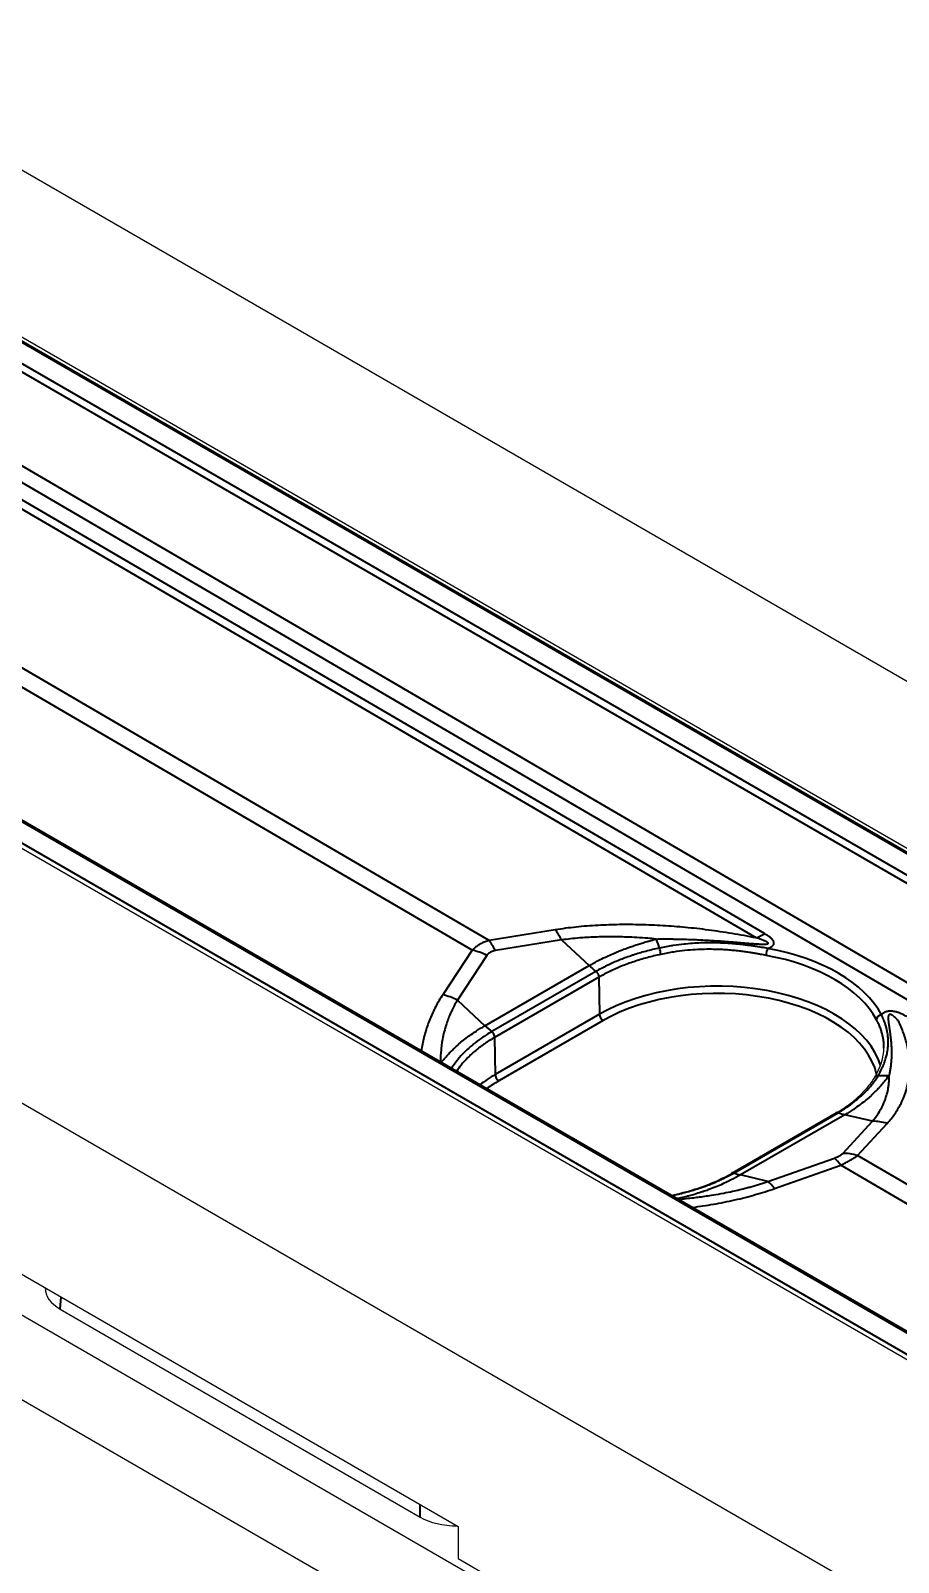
# Model space of a CAD drawing. Header units: millimetres. Extents: x 68 to 2000, y 100 to 2870.
# Drawn here: x 1239 to 1280.8, y 897.5 to 971.2 of the extents above; entities that cross this region are included whole.
import ezdxf

# ---------------------------------------------------------------- set-up
doc = ezdxf.new("R2010")
doc.units = ezdxf.units.MM
doc.header["$LTSCALE"] = 10
doc.layers.add('_Sichtbarkanten', color=7, linetype='Continuous', lineweight=25)
doc.layers.add('Sichtbar schmal (ISO)', color=7, linetype='Continuous', lineweight=35)

msp = doc.modelspace()

# ---------------------------------------------------------------- linework, layer by layer
at = {"layer": '_Sichtbarkanten'}
for p, q in [((1204.086, 984.388), (1557.64, 780.264)), ((1215.401, 969.636), (1532.191, 786.737)), ((1215.93, 969.507), (1531.866, 787.102)), ((1165.195, 961.934), (1518.749, 757.81)), ((1512.209, 775.207), (1195.431, 958.099)), ((1510.546, 774.793), (1194.611, 957.199)), ((1172.443, 947.544), (1322.71, 860.787)), ((1322.71, 856.705), (1172.443, 943.461)), ((1277.796, 919.093), (1272.772, 916.193)), ((1236.967, 912.251), (1259.594, 899.187)), ((1240.434, 909.64), (1257.76, 899.637)), ((1259.594, 899.187), (1259.594, 897.635)), ((1259.594, 897.635), (1288.232, 881.101))]:
    msp.add_line(p, q, dxfattribs=at)
for centre, major_axis, ratio, start_param, end_param in [((1242.205, 910.66), (-2.503, 0), 0.576647, 6.275518, 7.067974), ((1259.527, 900.659), (2.5, 0), 0.578054, 3.9276, 4.720056)]:
    msp.add_ellipse(centre, major_axis=major_axis, ratio=ratio, start_param=start_param, end_param=end_param, dxfattribs=at)
msp.add_open_spline([(1279.652, 920.799), (1279.938, 921.271), (1280.087, 921.753), (1280.097, 922.208)], degree=3, dxfattribs=at)
for points, knots in [([(1277.796, 919.093), (1278.399, 919.442), (1278.907, 919.852), (1279.423, 920.455), (1279.547, 920.626), (1279.652, 920.799)], [0, 0, 0, 0, 0.517724, 0.517724, 0.7134593, 0.7134593, 0.7134593, 0.7134593]), ([(1269.853, 915.132), (1270.64, 915.291), (1271.389, 915.527), (1272.3, 915.937), (1272.543, 916.061), (1272.772, 916.193)], [0.0169494, 0.0169494, 0.0169494, 0.0169494, 0.5206051, 0.5206051, 0.7166066, 0.7166066, 0.7166066, 0.7166066])]:
    msp.add_open_spline(points, degree=3, knots=knots, dxfattribs=at)
at = {"layer": 'Sichtbar schmal (ISO)'}
for p, q in [((1532.066, 786.724), (1215.276, 969.623)), ((1530.993, 785.911), (1214.216, 968.803)), ((1214.392, 969.106), (1531.17, 786.214)), ((1338.016, 892.207), (1214.216, 964.445)), ((1337.66, 891.603), (1213.86, 963.841)), ((1512.084, 775.195), (1195.306, 958.087)), ((1194.41, 957.576), (1511.201, 774.677)), ((1274.353, 927.714), (1231.698, 952.599)), ((1273.95, 927.508), (1231.295, 952.393)), ((1261.078, 927.387), (1229.327, 945.911)), ((1260.271, 926.921), (1228.52, 945.445)), ((1264.264, 927.898), (1261.078, 927.387)), ((1264.57, 927.413), (1261.384, 926.902)), ((1264.57, 927.413), (1265.897, 926.179)), ((1270.118, 928.05), (1270.118, 928.05)), ((1260.271, 926.921), (1258.847, 924.771)), ((1260.981, 926.669), (1259.557, 924.518)), ((1260.883, 923.284), (1265.897, 926.179)), ((1266.225, 925.893), (1261.212, 922.998)), ((1266.37, 925.617), (1261.35, 922.718)), ((1266.37, 925.617), (1266.397, 923.833)), ((1259.557, 924.518), (1260.883, 923.284)), ((1266.397, 923.833), (1261.377, 920.934)), ((1266.574, 923.53), (1261.553, 920.632)), ((1261.35, 922.718), (1261.377, 920.934)), ((1272.862, 916.195), (1277.889, 919.098)), ((1278.212, 919.002), (1273.184, 916.1)), ((1278.115, 917.141), (1279.54, 918.687)), ((1279.54, 918.687), (1278.212, 919.002)), ((1278.825, 917.034), (1280.25, 918.579)), ((1274.513, 915.784), (1277.711, 916.908)), ((1274.819, 915.444), (1278.018, 916.568)), ((1311.536, 897.014), (1278.018, 916.568)), ((1312.343, 897.479), (1278.825, 917.034)), ((1274.513, 915.784), (1273.184, 916.1)), ((1240.434, 909.64), (1240.469, 910.228)), ((1257.76, 899.637), (1257.76, 900.245))]:
    msp.add_line(p, q, dxfattribs=at)
for centre, major_axis, ratio, start_param, end_param in [((1264.054, 925.759), (0.396, -2.468), 0.393811, 2.240031, 2.552528), ((1269.603, 930.412), (0.844, -4.928), 0.236308, 5.314742, 5.430652), ((1274.371, 931.786), (2.52, 4.319), 0.574319, 3.815233, 3.929599), ((1260.464, 925.015), (2.085, -1.38), 0.678392, 1.764791, 2.077288), ((1260.867, 925.248), (0.396, -2.468), 0.393812, 2.240031, 2.552527), ((1269.266, 926.849), (0.052, -0.244), 0.2698, 0.942114, 2.278587), ((1274.5, 926.803), (-0.045, -0.246), 0.237994, 3.782017, 5.33291), ((1272.056, 922.216), (8.04, -0.038), 0.580459, 0.302323, 1.274302), ((1272.057, 922.416), (8.29, -0.038), 0.580365, 0.302243, 1.274223), ((1266.931, 929.486), (2.5, -4.33), 0.57735, 5.201094, 5.29694), ((1272.057, 920.565), (8.004, 0), 0.57735, 0.177837, 2.356194), ((1259.04, 922.865), (2.085, -1.38), 0.678392, 1.764791, 2.077288), ((1272.057, 920.364), (7.754, 0), 0.57735, 0.132873, 2.356194), ((1266.574, 923.734), (-0.125, 0.217), 0.57735, 0.802851, 2.356194), ((1279.977, 923.609), (-0.221, -0.117), 0.777443, 4.316742, 5.872529), ((1261.917, 926.591), (2.5, -4.33), 0.57735, 5.201094, 5.296939), ((1261.175, 922.818), (0.121, -0.219), 0.577891, 0.813793, 2.166138), ((1260.307, 925.045), (4.439, -2.301), 0.780549, 4.872859, 4.880559), ((1259.228, 921.054), (0.212, -0.133), 0.773922, 1.297294, 1.803061), ((1267.036, 917.666), (-8.004, 0), 0.57735, 5.497787, 5.637259), ((1261.553, 920.836), (-0.125, 0.217), 0.57735, 0.802851, 2.356194), ((1279.866, 920.67), (-0.214, 0.13), 0.761337, 5.35773, 6.283188), ((1278.821, 925.037), (-4.437, 2.305), 0.780416, 2.165341, 2.280297), ((1267.036, 917.466), (-7.754, 0), 0.57735, 5.497787, 5.609846), ((1277.921, 918.877), (-0.125, 0.217), 0.589749, 5.690555, 6.283677), ((1277.213, 923.495), (-2.5, 4.33), 0.57735, 2.548408, 2.642415), ((1280.039, 916.44), (-1.838, 1.695), 0.802198, 5.25698, 5.569476), ((1278.614, 914.895), (-1.838, 1.695), 0.802198, 5.25698, 5.569476), ((1278.21, 914.662), (-0.829, 2.359), 0.270007, 5.552685, 5.865182), ((1272.186, 920.592), (-2.5, 4.33), 0.57735, 2.548407, 2.642415), ((1275.012, 913.538), (-0.829, 2.359), 0.270006, 5.552685, 5.865181)]:
    msp.add_ellipse(centre, major_axis=major_axis, ratio=ratio, start_param=start_param, end_param=end_param, dxfattribs=at)
for points, knots in [([(1273.95, 927.508), (1273.558, 927.587), (1272.783, 927.728), (1271.643, 927.895), (1270.535, 928.02), (1269.438, 928.104), (1268.374, 928.148), (1267.376, 928.154), (1266.331, 928.121), (1265.268, 928.039), (1264.595, 927.951), (1264.264, 927.898)], [0.0000002, 0.0000002, 0.0000002, 0.0000002, 0.1111111, 0.2222222, 0.3333333, 0.4444444, 0.5555556, 0.6666667, 0.7777778, 0.8888889, 1, 1, 1, 1]), ([(1269.122, 927.456), (1268.988, 927.468), (1268.855, 927.48), (1268.722, 927.491), (1268.548, 927.504), (1268.375, 927.516), (1268.204, 927.526), (1268.034, 927.535), (1267.866, 927.543), (1267.697, 927.549), (1267.568, 927.553), (1267.438, 927.557), (1267.307, 927.559), (1267.091, 927.562), (1266.872, 927.563), (1266.651, 927.559), (1266.563, 927.558), (1266.474, 927.556), (1266.386, 927.554), (1266.12, 927.547), (1265.853, 927.534), (1265.59, 927.516), (1265.547, 927.513), (1265.503, 927.509), (1265.46, 927.506), (1265.156, 927.483), (1264.859, 927.452), (1264.57, 927.413)], [0.0000009, 0.0000009, 0.0000009, 0.0000009, 0.0865234, 0.0865234, 0.0865234, 0.2, 0.2, 0.2, 0.3130742, 0.3130742, 0.3130742, 0.4, 0.4, 0.4, 0.5428839, 0.5428839, 0.5428839, 0.6, 0.6, 0.6, 0.7715198, 0.7715198, 0.7715198, 0.8, 0.8, 0.8, 1, 1, 1, 1]), ([(1265.897, 926.179), (1266.036, 926.259), (1266.172, 926.333), (1266.303, 926.4), (1266.315, 926.407), (1266.327, 926.413), (1266.339, 926.419), (1266.458, 926.48), (1266.572, 926.536), (1266.682, 926.587), (1266.703, 926.597), (1266.724, 926.607), (1266.745, 926.616), (1266.845, 926.663), (1266.942, 926.706), (1267.036, 926.746), (1267.064, 926.758), (1267.091, 926.769), (1267.117, 926.781), (1267.204, 926.817), (1267.287, 926.851), (1267.369, 926.884), (1267.401, 926.896), (1267.432, 926.908), (1267.463, 926.92), (1267.54, 926.95), (1267.616, 926.979), (1267.69, 927.006), (1267.725, 927.019), (1267.758, 927.031), (1267.792, 927.043), (1267.864, 927.069), (1267.936, 927.094), (1268.007, 927.118), (1268.043, 927.13), (1268.079, 927.143), (1268.115, 927.155), (1268.188, 927.179), (1268.262, 927.203), (1268.337, 927.227), (1268.372, 927.238), (1268.408, 927.249), (1268.443, 927.26), (1268.529, 927.286), (1268.615, 927.312), (1268.702, 927.338), (1268.728, 927.345), (1268.753, 927.353), (1268.779, 927.36), (1268.893, 927.393), (1269.007, 927.425), (1269.122, 927.456)], [0, 0, 0, 0, 0.1016267, 0.1016267, 0.1016267, 0.1111111, 0.1111111, 0.1111111, 0.2044641, 0.2044641, 0.2044641, 0.2222222, 0.2222222, 0.2222222, 0.3083735, 0.3083735, 0.3083735, 0.3333333, 0.3333333, 0.3333333, 0.413571, 0.413571, 0.413571, 0.4444444, 0.4444444, 0.4444444, 0.520719, 0.520719, 0.520719, 0.5555556, 0.5555556, 0.5555556, 0.6295907, 0.6295907, 0.6295907, 0.6666667, 0.6666667, 0.6666667, 0.74212, 0.74212, 0.74212, 0.7777778, 0.7777778, 0.7777778, 0.8634974, 0.8634974, 0.8634974, 0.8888889, 0.8888889, 0.8888889, 0.9999987, 0.9999987, 0.9999987, 0.9999987]), ([(1269.122, 927.456), (1269.272, 927.458), (1269.419, 927.459), (1269.563, 927.459), (1269.643, 927.459), (1269.722, 927.459), (1269.8, 927.459), (1269.862, 927.458), (1269.923, 927.458), (1269.984, 927.457), (1270.122, 927.455), (1270.258, 927.453), (1270.392, 927.449), (1270.526, 927.446), (1270.659, 927.442), (1270.791, 927.437), (1270.834, 927.436), (1270.877, 927.434), (1270.92, 927.433), (1271.009, 927.429), (1271.098, 927.425), (1271.186, 927.421), (1271.317, 927.415), (1271.445, 927.409), (1271.567, 927.402), (1271.689, 927.395), (1271.804, 927.388), (1271.911, 927.381), (1271.968, 927.377), (1272.024, 927.374), (1272.077, 927.37), (1272.123, 927.367), (1272.167, 927.364), (1272.21, 927.361), (1272.304, 927.354), (1272.391, 927.348), (1272.473, 927.342), (1272.556, 927.336), (1272.633, 927.33), (1272.707, 927.324), (1272.781, 927.318), (1272.851, 927.312), (1272.917, 927.307), (1272.984, 927.301), (1273.047, 927.296), (1273.106, 927.291), (1273.166, 927.286), (1273.223, 927.281), (1273.277, 927.277), (1273.282, 927.277), (1273.286, 927.276), (1273.291, 927.276), (1273.34, 927.272), (1273.387, 927.268), (1273.431, 927.264), (1273.48, 927.26), (1273.527, 927.256), (1273.571, 927.252), (1273.616, 927.249), (1273.658, 927.245), (1273.698, 927.242), (1273.739, 927.239), (1273.777, 927.236), (1273.814, 927.233), (1273.85, 927.231), (1273.885, 927.228), (1273.918, 927.226), (1273.952, 927.224), (1273.983, 927.222), (1274.014, 927.22), (1274.044, 927.218), (1274.073, 927.216), (1274.101, 927.215), (1274.129, 927.213), (1274.156, 927.212), (1274.181, 927.211), (1274.207, 927.21), (1274.231, 927.21), (1274.254, 927.209), (1274.277, 927.209), (1274.298, 927.209), (1274.318, 927.209), (1274.339, 927.209), (1274.357, 927.209), (1274.375, 927.21), (1274.392, 927.21), (1274.408, 927.211), (1274.422, 927.213), (1274.437, 927.214), (1274.45, 927.216), (1274.461, 927.218), (1274.472, 927.22), (1274.482, 927.222), (1274.49, 927.224), (1274.498, 927.227), (1274.504, 927.229), (1274.509, 927.232), (1274.514, 927.235), (1274.517, 927.238), (1274.519, 927.242), (1274.522, 927.245), (1274.523, 927.248), (1274.522, 927.252), (1274.522, 927.256), (1274.521, 927.26), (1274.518, 927.265), (1274.515, 927.27), (1274.51, 927.275), (1274.504, 927.28), (1274.498, 927.286), (1274.49, 927.292), (1274.481, 927.298), (1274.471, 927.304), (1274.461, 927.311), (1274.448, 927.318), (1274.436, 927.325), (1274.422, 927.332), (1274.406, 927.339), (1274.391, 927.347), (1274.373, 927.355), (1274.355, 927.363), (1274.336, 927.371), (1274.315, 927.379), (1274.293, 927.388), (1274.271, 927.397), (1274.248, 927.406), (1274.223, 927.415), (1274.198, 927.425), (1274.171, 927.434), (1274.143, 927.444), (1274.114, 927.454), (1274.084, 927.464), (1274.052, 927.475), (1274.02, 927.486), (1273.985, 927.497), (1273.95, 927.508)], [0, 0, 0, 0, 0.02439, 0.02439, 0.02439, 0.037981, 0.037981, 0.037981, 0.04878, 0.04878, 0.04878, 0.073171, 0.073171, 0.073171, 0.097561, 0.097561, 0.097561, 0.105461, 0.105461, 0.105461, 0.121951, 0.121951, 0.121951, 0.146341, 0.146341, 0.146341, 0.170732, 0.170732, 0.170732, 0.183834, 0.183834, 0.183834, 0.195122, 0.195122, 0.195122, 0.219512, 0.219512, 0.219512, 0.243902, 0.243902, 0.243902, 0.268293, 0.268293, 0.268293, 0.292683, 0.292683, 0.292683, 0.317073, 0.317073, 0.317073, 0.319123, 0.319123, 0.319123, 0.341463, 0.341463, 0.341463, 0.365854, 0.365854, 0.365854, 0.390244, 0.390244, 0.390244, 0.414634, 0.414634, 0.414634, 0.439024, 0.439024, 0.439024, 0.463415, 0.463415, 0.463415, 0.487805, 0.487805, 0.487805, 0.512195, 0.512195, 0.512195, 0.536585, 0.536585, 0.536585, 0.560976, 0.560976, 0.560976, 0.585366, 0.585366, 0.585366, 0.609756, 0.609756, 0.609756, 0.634146, 0.634146, 0.634146, 0.658537, 0.658537, 0.658537, 0.682927, 0.682927, 0.682927, 0.707317, 0.707317, 0.707317, 0.731707, 0.731707, 0.731707, 0.756098, 0.756098, 0.756098, 0.780488, 0.780488, 0.780488, 0.804878, 0.804878, 0.804878, 0.829268, 0.829268, 0.829268, 0.853659, 0.853659, 0.853659, 0.878049, 0.878049, 0.878049, 0.902439, 0.902439, 0.902439, 0.926829, 0.926829, 0.926829, 0.95122, 0.95122, 0.95122, 0.97561, 0.97561, 0.97561, 1, 1, 1, 1]), ([(1274.501, 927.006), (1274.524, 927.014), (1274.567, 927.031), (1274.625, 927.057), (1274.675, 927.084), (1274.716, 927.113), (1274.749, 927.142), (1274.772, 927.171), (1274.788, 927.2), (1274.798, 927.23), (1274.802, 927.264), (1274.797, 927.302), (1274.783, 927.341), (1274.761, 927.382), (1274.731, 927.424), (1274.691, 927.468), (1274.643, 927.514), (1274.585, 927.561), (1274.519, 927.61), (1274.442, 927.661), (1274.384, 927.696), (1274.353, 927.714)], [0.0000001, 0.0000001, 0.0000001, 0.0000001, 0.0526316, 0.1052632, 0.1578947, 0.2105263, 0.2631579, 0.3157895, 0.3684211, 0.4210526, 0.4736842, 0.5263158, 0.5789474, 0.6315789, 0.6842105, 0.7368421, 0.7894737, 0.8421053, 0.8947368, 0.9473684, 0.9999992, 0.9999992, 0.9999992, 0.9999992]), ([(1261.078, 927.387), (1261.012, 927.369), (1260.95, 927.348), (1260.889, 927.325), (1260.829, 927.301), (1260.772, 927.276), (1260.717, 927.247), (1260.662, 927.219), (1260.609, 927.189), (1260.558, 927.156), (1260.507, 927.122), (1260.458, 927.087), (1260.41, 927.048), (1260.362, 927.009), (1260.316, 926.967), (1260.271, 926.921)], [0.000001, 0.000001, 0.000001, 0.000001, 0.2, 0.2, 0.2, 0.4, 0.4, 0.4, 0.6, 0.6, 0.6, 0.8, 0.8, 0.8, 1, 1, 1, 1]), ([(1261.384, 926.902), (1261.346, 926.896), (1261.275, 926.88), (1261.183, 926.845), (1261.104, 926.799), (1261.036, 926.742), (1260.998, 926.695), (1260.981, 926.669)], [0.0000019, 0.0000019, 0.0000019, 0.0000019, 0.2, 0.4, 0.6, 0.8, 1, 1, 1, 1]), ([(1269.282, 927.019), (1269.059, 926.972), (1268.839, 926.919), (1268.624, 926.861), (1268.618, 926.859), (1268.613, 926.858), (1268.608, 926.857), (1268.41, 926.803), (1268.217, 926.746), (1268.027, 926.684), (1268.004, 926.676), (1267.982, 926.669), (1267.959, 926.661), (1267.777, 926.601), (1267.599, 926.536), (1267.425, 926.467), (1267.397, 926.456), (1267.37, 926.445), (1267.342, 926.434), (1267.162, 926.361), (1266.988, 926.285), (1266.818, 926.204), (1266.8, 926.195), (1266.781, 926.186), (1266.762, 926.177), (1266.576, 926.087), (1266.397, 925.992), (1266.225, 925.893)], [0, 0, 0, 0, 0.195231, 0.195231, 0.195231, 0.2, 0.2, 0.2, 0.37876, 0.37876, 0.37876, 0.4, 0.4, 0.4, 0.572494, 0.572494, 0.572494, 0.6, 0.6, 0.6, 0.779957, 0.779957, 0.779957, 0.8, 0.8, 0.8, 1, 1, 1, 1]), ([(1269.35, 926.717), (1269.127, 926.669), (1268.908, 926.616), (1268.693, 926.558), (1268.478, 926.499), (1268.267, 926.435), (1268.061, 926.366), (1267.855, 926.297), (1267.654, 926.223), (1267.459, 926.145), (1267.264, 926.066), (1267.075, 925.982), (1266.894, 925.894), (1266.712, 925.805), (1266.537, 925.713), (1266.37, 925.617)], [0, 0, 0, 0, 0.2, 0.2, 0.2, 0.4, 0.4, 0.4, 0.6, 0.6, 0.6, 0.8, 0.8, 0.8, 1, 1, 1, 1]), ([(1274.501, 927.006), (1274.46, 927.013), (1274.416, 927.021), (1274.37, 927.028), (1274.367, 927.029), (1274.365, 927.029), (1274.363, 927.029), (1274.318, 927.037), (1274.271, 927.045), (1274.22, 927.053), (1274.215, 927.054), (1274.209, 927.055), (1274.203, 927.056), (1274.156, 927.063), (1274.105, 927.071), (1274.052, 927.08), (1274.042, 927.081), (1274.032, 927.083), (1274.021, 927.085), (1273.971, 927.092), (1273.919, 927.1), (1273.865, 927.108), (1273.849, 927.111), (1273.833, 927.113), (1273.816, 927.116), (1273.765, 927.123), (1273.712, 927.13), (1273.657, 927.138), (1273.635, 927.141), (1273.612, 927.144), (1273.588, 927.147), (1273.537, 927.154), (1273.483, 927.161), (1273.428, 927.168), (1273.397, 927.172), (1273.367, 927.175), (1273.335, 927.179), (1273.283, 927.185), (1273.23, 927.191), (1273.175, 927.197), (1273.135, 927.201), (1273.095, 927.205), (1273.055, 927.209), (1273.003, 927.214), (1272.95, 927.219), (1272.896, 927.224), (1272.846, 927.228), (1272.795, 927.232), (1272.743, 927.236), (1272.692, 927.24), (1272.641, 927.244), (1272.588, 927.247), (1272.526, 927.251), (1272.461, 927.255), (1272.395, 927.258), (1272.347, 927.26), (1272.298, 927.262), (1272.248, 927.264), (1272.171, 927.267), (1272.091, 927.27), (1272.008, 927.271), (1271.963, 927.272), (1271.918, 927.273), (1271.872, 927.273), (1271.777, 927.274), (1271.678, 927.274), (1271.575, 927.273), (1271.536, 927.272), (1271.496, 927.271), (1271.455, 927.27), (1271.339, 927.268), (1271.217, 927.263), (1271.09, 927.256), (1271.058, 927.254), (1271.026, 927.253), (1270.993, 927.251), (1270.851, 927.242), (1270.703, 927.23), (1270.547, 927.215), (1270.525, 927.213), (1270.503, 927.21), (1270.481, 927.208), (1270.311, 927.19), (1270.133, 927.168), (1269.945, 927.139), (1269.934, 927.138), (1269.923, 927.136), (1269.912, 927.134), (1269.712, 927.103), (1269.501, 927.065), (1269.282, 927.019)], [0, 0, 0, 0, 0.0625, 0.0625, 0.0625, 0.0654417, 0.0654417, 0.0654417, 0.125, 0.125, 0.125, 0.131676, 0.131676, 0.131676, 0.1875, 0.1875, 0.1875, 0.1984546, 0.1984546, 0.1984546, 0.25, 0.25, 0.25, 0.2652259, 0.2652259, 0.2652259, 0.3125, 0.3125, 0.3125, 0.331872, 0.331872, 0.331872, 0.375, 0.375, 0.375, 0.3984893, 0.3984893, 0.3984893, 0.4375, 0.4375, 0.4375, 0.4651543, 0.4651543, 0.4651543, 0.5, 0.5, 0.5, 0.5319011, 0.5319011, 0.5319011, 0.5625, 0.5625, 0.5625, 0.5987406, 0.5987406, 0.5987406, 0.625, 0.625, 0.625, 0.6656872, 0.6656872, 0.6656872, 0.6875, 0.6875, 0.6875, 0.7327539, 0.7327539, 0.7327539, 0.75, 0.75, 0.75, 0.7999763, 0.7999763, 0.7999763, 0.8125, 0.8125, 0.8125, 0.8672071, 0.8672071, 0.8672071, 0.875, 0.875, 0.875, 0.9340675, 0.9340675, 0.9340675, 0.9375, 0.9375, 0.9375, 0.9999998, 0.9999998, 0.9999998, 0.9999998]), ([(1274.426, 926.669), (1274.386, 926.676), (1274.343, 926.684), (1274.297, 926.692), (1274.251, 926.701), (1274.202, 926.709), (1274.151, 926.719), (1274.099, 926.728), (1274.045, 926.738), (1273.987, 926.748), (1273.929, 926.758), (1273.869, 926.768), (1273.805, 926.779), (1273.741, 926.789), (1273.673, 926.8), (1273.602, 926.811), (1273.532, 926.821), (1273.458, 926.832), (1273.38, 926.843), (1273.302, 926.853), (1273.22, 926.864), (1273.134, 926.874), (1273.048, 926.884), (1272.958, 926.894), (1272.863, 926.903), (1272.768, 926.912), (1272.669, 926.921), (1272.564, 926.928), (1272.46, 926.936), (1272.35, 926.943), (1272.234, 926.948), (1272.118, 926.953), (1271.997, 926.957), (1271.869, 926.959), (1271.74, 926.961), (1271.606, 926.961), (1271.463, 926.959), (1271.321, 926.956), (1271.172, 926.951), (1271.014, 926.941), (1270.856, 926.932), (1270.69, 926.919), (1270.516, 926.901), (1270.341, 926.883), (1270.157, 926.86), (1269.963, 926.83), (1269.768, 926.8), (1269.563, 926.763), (1269.35, 926.717)], [0, 0, 0, 0, 0.0625, 0.0625, 0.0625, 0.125, 0.125, 0.125, 0.1875, 0.1875, 0.1875, 0.25, 0.25, 0.25, 0.3125, 0.3125, 0.3125, 0.375, 0.375, 0.375, 0.4375, 0.4375, 0.4375, 0.5, 0.5, 0.5, 0.5625, 0.5625, 0.5625, 0.625, 0.625, 0.625, 0.6875, 0.6875, 0.6875, 0.75, 0.75, 0.75, 0.8125, 0.8125, 0.8125, 0.875, 0.875, 0.875, 0.9375, 0.9375, 0.9375, 1, 1, 1, 1]), ([(1266.225, 925.893), (1266.241, 925.88), (1266.257, 925.865), (1266.271, 925.849), (1266.286, 925.833), (1266.299, 925.814), (1266.311, 925.795), (1266.317, 925.785), (1266.323, 925.775), (1266.329, 925.764), (1266.334, 925.755), (1266.338, 925.745), (1266.342, 925.736), (1266.351, 925.716), (1266.358, 925.695), (1266.362, 925.675), (1266.367, 925.655), (1266.37, 925.635), (1266.37, 925.617)], [0, 0, 0, 0, 0.2, 0.2, 0.2, 0.4, 0.4, 0.4, 0.507734, 0.507734, 0.507734, 0.6, 0.6, 0.6, 0.8, 0.8, 0.8, 1, 1, 1, 1]), ([(1258.847, 924.771), (1258.723, 924.584), (1258.499, 924.204), (1258.232, 923.63), (1258.018, 923.023), (1257.89, 922.5), (1257.838, 922.183), (1257.823, 922.077)], [0, 0, 0, 0, 0.1, 0.2, 0.3, 0.4, 0.4491204, 0.4491204, 0.4491204, 0.4491204]), ([(1259.557, 924.518), (1259.449, 924.34), (1259.353, 924.158), (1259.267, 923.975), (1259.264, 923.967), (1259.26, 923.958), (1259.256, 923.95), (1259.173, 923.771), (1259.102, 923.591), (1259.04, 923.405), (1259.035, 923.393), (1259.031, 923.38), (1259.027, 923.367), (1258.967, 923.186), (1258.916, 922.999), (1258.874, 922.81), (1258.87, 922.791), (1258.866, 922.772), (1258.862, 922.754), (1258.824, 922.569), (1258.795, 922.381), (1258.775, 922.192), (1258.772, 922.166), (1258.77, 922.141), (1258.767, 922.116), (1258.75, 921.931), (1258.743, 921.744), (1258.744, 921.555), (1258.744, 921.552), (1258.744, 921.549), (1258.744, 921.545)], [0, 0, 0, 0, 0.1911333, 0.1911333, 0.1911333, 0.2, 0.2, 0.2, 0.387099, 0.387099, 0.387099, 0.4, 0.4, 0.4, 0.5821177, 0.5821177, 0.5821177, 0.6, 0.6, 0.6, 0.7766563, 0.7766563, 0.7766563, 0.8, 0.8, 0.8, 0.9724535, 0.9724535, 0.9724535, 0.9754412, 0.9754412, 0.9754412, 0.9754412]), ([(1279.816, 920.878), (1279.839, 920.915), (1279.86, 920.952), (1279.88, 920.988), (1279.931, 921.079), (1279.976, 921.166), (1280.014, 921.25), (1280.019, 921.26), (1280.023, 921.27), (1280.028, 921.28), (1280.069, 921.372), (1280.104, 921.46), (1280.134, 921.544), (1280.138, 921.556), (1280.142, 921.569), (1280.147, 921.581), (1280.17, 921.651), (1280.19, 921.718), (1280.208, 921.782), (1280.216, 921.814), (1280.224, 921.845), (1280.231, 921.875), (1280.241, 921.917), (1280.249, 921.958), (1280.256, 921.997), (1280.265, 922.045), (1280.273, 922.091), (1280.279, 922.136), (1280.282, 922.155), (1280.284, 922.173), (1280.286, 922.192), (1280.293, 922.253), (1280.298, 922.311), (1280.301, 922.367), (1280.303, 922.423), (1280.304, 922.477), (1280.304, 922.528), (1280.304, 922.545), (1280.303, 922.561), (1280.303, 922.578), (1280.302, 922.611), (1280.3, 922.643), (1280.298, 922.675), (1280.296, 922.706), (1280.294, 922.735), (1280.291, 922.765), (1280.289, 922.78), (1280.288, 922.795), (1280.286, 922.809), (1280.281, 922.852), (1280.275, 922.893), (1280.269, 922.932), (1280.262, 922.971), (1280.255, 923.008), (1280.248, 923.044), (1280.245, 923.058), (1280.242, 923.071), (1280.239, 923.084), (1280.234, 923.105), (1280.229, 923.126), (1280.225, 923.146), (1280.218, 923.172), (1280.211, 923.197), (1280.205, 923.222), (1280.203, 923.227), (1280.201, 923.233), (1280.2, 923.239), (1280.192, 923.268), (1280.183, 923.296), (1280.174, 923.324), (1280.172, 923.332), (1280.17, 923.339), (1280.167, 923.346), (1280.161, 923.366), (1280.155, 923.385), (1280.148, 923.403), (1280.142, 923.422), (1280.135, 923.441), (1280.128, 923.459), (1280.126, 923.465), (1280.124, 923.471), (1280.122, 923.477), (1280.113, 923.501), (1280.104, 923.524), (1280.095, 923.546), (1280.093, 923.551), (1280.091, 923.557), (1280.089, 923.562), (1280.082, 923.579), (1280.075, 923.596), (1280.068, 923.612), (1280.062, 923.627), (1280.056, 923.641), (1280.05, 923.654), (1280.047, 923.662), (1280.043, 923.67), (1280.04, 923.678), (1280.031, 923.698), (1280.022, 923.718), (1280.013, 923.738), (1280.012, 923.74), (1280.011, 923.742), (1280.01, 923.744), (1279.999, 923.768), (1279.988, 923.791), (1279.978, 923.813)], [0, 0, 0, 0, 0.0177901, 0.0177901, 0.0177901, 0.0625, 0.0625, 0.0625, 0.0677626, 0.0677626, 0.0677626, 0.1175574, 0.1175574, 0.1175574, 0.125, 0.125, 0.125, 0.1669894, 0.1669894, 0.1669894, 0.1875, 0.1875, 0.1875, 0.2158644, 0.2158644, 0.2158644, 0.25, 0.25, 0.25, 0.2641673, 0.2641673, 0.2641673, 0.3119424, 0.3119424, 0.3119424, 0.3593748, 0.3593748, 0.3593748, 0.375, 0.375, 0.375, 0.4066224, 0.4066224, 0.4066224, 0.4375, 0.4375, 0.4375, 0.4535544, 0.4535544, 0.4535544, 0.4998226, 0.4998226, 0.4998226, 0.5451807, 0.5451807, 0.5451807, 0.5625, 0.5625, 0.5625, 0.5895844, 0.5895844, 0.5895844, 0.625, 0.625, 0.625, 0.6331196, 0.6331196, 0.6331196, 0.6759416, 0.6759416, 0.6759416, 0.6875, 0.6875, 0.6875, 0.7182542, 0.7182542, 0.7182542, 0.75, 0.75, 0.75, 0.7603229, 0.7603229, 0.7603229, 0.8026024, 0.8026024, 0.8026024, 0.8125, 0.8125, 0.8125, 0.8459131, 0.8459131, 0.8459131, 0.875, 0.875, 0.875, 0.8917818, 0.8917818, 0.8917818, 0.9375, 0.9375, 0.9375, 0.9427079, 0.9427079, 0.9427079, 1, 1, 1, 1]), ([(1281.196, 923.722), (1281.169, 923.738), (1281.116, 923.768), (1281.041, 923.807), (1280.967, 923.843), (1280.895, 923.874), (1280.825, 923.901), (1280.758, 923.925), (1280.692, 923.945), (1280.627, 923.96), (1280.565, 923.972), (1280.504, 923.98), (1280.447, 923.984), (1280.392, 923.985), (1280.34, 923.981), (1280.29, 923.974), (1280.238, 923.963), (1280.183, 923.945), (1280.128, 923.921), (1280.075, 923.891), (1280.024, 923.855), (1279.993, 923.827), (1279.978, 923.813)], [0, 0, 0, 0, 0.05, 0.1, 0.15, 0.2, 0.25, 0.3, 0.35, 0.4, 0.45, 0.5, 0.55, 0.6, 0.65, 0.7, 0.75, 0.8, 0.85, 0.9, 0.95, 1, 1, 1, 1]), ([(1280.792, 923.516), (1280.778, 923.533), (1280.763, 923.549), (1280.749, 923.564), (1280.735, 923.58), (1280.721, 923.594), (1280.708, 923.608), (1280.695, 923.622), (1280.682, 923.635), (1280.669, 923.648), (1280.656, 923.66), (1280.643, 923.672), (1280.631, 923.683), (1280.619, 923.695), (1280.607, 923.705), (1280.596, 923.715), (1280.595, 923.716), (1280.594, 923.717), (1280.593, 923.717), (1280.582, 923.726), (1280.572, 923.735), (1280.562, 923.743), (1280.561, 923.744), (1280.56, 923.745), (1280.559, 923.745), (1280.549, 923.753), (1280.539, 923.76), (1280.53, 923.767), (1280.529, 923.768), (1280.528, 923.769), (1280.526, 923.769), (1280.517, 923.776), (1280.508, 923.782), (1280.5, 923.787), (1280.498, 923.788), (1280.497, 923.789), (1280.496, 923.79), (1280.487, 923.795), (1280.479, 923.799), (1280.471, 923.804), (1280.47, 923.804), (1280.469, 923.805), (1280.468, 923.806), (1280.46, 923.81), (1280.452, 923.813), (1280.445, 923.816), (1280.437, 923.819), (1280.429, 923.822), (1280.422, 923.824), (1280.415, 923.826), (1280.408, 923.828), (1280.401, 923.828), (1280.394, 923.829), (1280.388, 923.829), (1280.382, 923.829), (1280.376, 923.828), (1280.37, 923.827), (1280.365, 923.825), (1280.359, 923.824), (1280.353, 923.821), (1280.348, 923.817), (1280.347, 923.816), (1280.346, 923.815), (1280.344, 923.814), (1280.34, 923.811), (1280.337, 923.807), (1280.333, 923.803), (1280.332, 923.801), (1280.331, 923.8), (1280.33, 923.798), (1280.326, 923.793), (1280.323, 923.788), (1280.321, 923.782), (1280.32, 923.78), (1280.319, 923.778), (1280.318, 923.775), (1280.315, 923.769), (1280.313, 923.762), (1280.311, 923.755), (1280.311, 923.752), (1280.31, 923.749), (1280.309, 923.746), (1280.308, 923.738), (1280.306, 923.73), (1280.305, 923.722), (1280.305, 923.718), (1280.304, 923.714), (1280.304, 923.711), (1280.303, 923.702), (1280.302, 923.693), (1280.302, 923.683), (1280.302, 923.679), (1280.302, 923.675), (1280.301, 923.67), (1280.301, 923.66), (1280.301, 923.65), (1280.301, 923.64), (1280.301, 923.635), (1280.301, 923.63), (1280.302, 923.625), (1280.302, 923.614), (1280.302, 923.604), (1280.303, 923.592), (1280.303, 923.587), (1280.304, 923.581), (1280.304, 923.574), (1280.305, 923.563), (1280.306, 923.552), (1280.307, 923.54), (1280.307, 923.533), (1280.308, 923.526), (1280.309, 923.519), (1280.31, 923.507), (1280.311, 923.495), (1280.313, 923.482), (1280.314, 923.474), (1280.314, 923.466), (1280.315, 923.458), (1280.317, 923.445), (1280.319, 923.432), (1280.32, 923.418), (1280.321, 923.409), (1280.323, 923.4), (1280.324, 923.391), (1280.326, 923.377), (1280.328, 923.362), (1280.33, 923.348), (1280.331, 923.337), (1280.333, 923.327), (1280.334, 923.316), (1280.336, 923.301), (1280.338, 923.286), (1280.341, 923.27), (1280.342, 923.259), (1280.344, 923.247), (1280.346, 923.234), (1280.348, 923.218), (1280.351, 923.202), (1280.353, 923.185), (1280.355, 923.172), (1280.357, 923.158), (1280.359, 923.144), (1280.362, 923.127), (1280.364, 923.109), (1280.367, 923.091), (1280.369, 923.076), (1280.371, 923.061), (1280.374, 923.045), (1280.376, 923.026), (1280.379, 923.007), (1280.381, 922.988), (1280.384, 922.971), (1280.386, 922.953), (1280.389, 922.935), (1280.391, 922.915), (1280.394, 922.895), (1280.397, 922.874), (1280.399, 922.854), (1280.402, 922.834), (1280.404, 922.813), (1280.407, 922.792), (1280.41, 922.771), (1280.412, 922.749), (1280.415, 922.726), (1280.417, 922.704), (1280.42, 922.68), (1280.422, 922.658), (1280.425, 922.635), (1280.427, 922.612), (1280.429, 922.587), (1280.432, 922.561), (1280.434, 922.535), (1280.436, 922.511), (1280.438, 922.487), (1280.44, 922.463), (1280.442, 922.435), (1280.445, 922.406), (1280.446, 922.376), (1280.448, 922.352), (1280.45, 922.326), (1280.451, 922.301), (1280.453, 922.269), (1280.454, 922.236), (1280.455, 922.203), (1280.456, 922.177), (1280.457, 922.15), (1280.458, 922.122), (1280.459, 922.087), (1280.459, 922.05), (1280.46, 922.012), (1280.46, 921.984), (1280.46, 921.955), (1280.459, 921.926), (1280.459, 921.885), (1280.458, 921.843), (1280.457, 921.8), (1280.456, 921.77), (1280.454, 921.74), (1280.453, 921.709), (1280.45, 921.663), (1280.447, 921.615), (1280.444, 921.566), (1280.441, 921.534), (1280.438, 921.502), (1280.435, 921.469), (1280.43, 921.417), (1280.424, 921.362), (1280.416, 921.306), (1280.412, 921.273), (1280.407, 921.238), (1280.402, 921.203), (1280.393, 921.144), (1280.382, 921.082), (1280.37, 921.018), (1280.363, 920.982), (1280.355, 920.946), (1280.347, 920.909)], [0, 0, 0, 0, 0.0243902, 0.0243902, 0.0243902, 0.0487805, 0.0487805, 0.0487805, 0.0731707, 0.0731707, 0.0731707, 0.097561, 0.097561, 0.097561, 0.1219512, 0.1219512, 0.1219512, 0.123908, 0.123908, 0.123908, 0.1463415, 0.1463415, 0.1463415, 0.1486891, 0.1486891, 0.1486891, 0.1707317, 0.1707317, 0.1707317, 0.1734688, 0.1734688, 0.1734688, 0.195122, 0.195122, 0.195122, 0.1982485, 0.1982485, 0.1982485, 0.2195122, 0.2195122, 0.2195122, 0.223031, 0.223031, 0.223031, 0.2439024, 0.2439024, 0.2439024, 0.2682927, 0.2682927, 0.2682927, 0.2926829, 0.2926829, 0.2926829, 0.3170732, 0.3170732, 0.3170732, 0.3414634, 0.3414634, 0.3414634, 0.3658537, 0.3658537, 0.3658537, 0.37172, 0.37172, 0.37172, 0.3902439, 0.3902439, 0.3902439, 0.3964951, 0.3964951, 0.3964951, 0.4146341, 0.4146341, 0.4146341, 0.421285, 0.421285, 0.421285, 0.4390244, 0.4390244, 0.4390244, 0.4460563, 0.4460563, 0.4460563, 0.4634146, 0.4634146, 0.4634146, 0.4708403, 0.4708403, 0.4708403, 0.4878049, 0.4878049, 0.4878049, 0.4956295, 0.4956295, 0.4956295, 0.5121951, 0.5121951, 0.5121951, 0.5204127, 0.5204127, 0.5204127, 0.5365854, 0.5365854, 0.5365854, 0.5451909, 0.5451909, 0.5451909, 0.5609756, 0.5609756, 0.5609756, 0.5699709, 0.5699709, 0.5699709, 0.5853659, 0.5853659, 0.5853659, 0.5947512, 0.5947512, 0.5947512, 0.6097561, 0.6097561, 0.6097561, 0.619532, 0.619532, 0.619532, 0.6341463, 0.6341463, 0.6341463, 0.6443142, 0.6443142, 0.6443142, 0.6585366, 0.6585366, 0.6585366, 0.669096, 0.669096, 0.669096, 0.6829268, 0.6829268, 0.6829268, 0.6938763, 0.6938763, 0.6938763, 0.7073171, 0.7073171, 0.7073171, 0.718656, 0.718656, 0.718656, 0.7317073, 0.7317073, 0.7317073, 0.7434342, 0.7434342, 0.7434342, 0.7560976, 0.7560976, 0.7560976, 0.7682159, 0.7682159, 0.7682159, 0.7804878, 0.7804878, 0.7804878, 0.7930025, 0.7930025, 0.7930025, 0.804878, 0.804878, 0.804878, 0.8177855, 0.8177855, 0.8177855, 0.8292683, 0.8292683, 0.8292683, 0.8425624, 0.8425624, 0.8425624, 0.8536585, 0.8536585, 0.8536585, 0.867341, 0.867341, 0.867341, 0.8780488, 0.8780488, 0.8780488, 0.8921225, 0.8921225, 0.8921225, 0.902439, 0.902439, 0.902439, 0.9169029, 0.9169029, 0.9169029, 0.9268293, 0.9268293, 0.9268293, 0.9416849, 0.9416849, 0.9416849, 0.9512195, 0.9512195, 0.9512195, 0.9664732, 0.9664732, 0.9664732, 0.9756098, 0.9756098, 0.9756098, 0.991227, 0.991227, 0.991227, 0.9999999, 0.9999999, 0.9999999, 0.9999999]), ([(1258.788, 921.52), (1258.822, 921.565), (1258.858, 921.609), (1258.895, 921.653), (1258.945, 921.715), (1258.998, 921.776), (1259.052, 921.837), (1259.053, 921.838), (1259.054, 921.839), (1259.055, 921.84), (1259.108, 921.899), (1259.163, 921.958), (1259.22, 922.016), (1259.222, 922.018), (1259.225, 922.021), (1259.227, 922.023), (1259.283, 922.081), (1259.342, 922.138), (1259.403, 922.196), (1259.406, 922.199), (1259.408, 922.201), (1259.411, 922.204), (1259.473, 922.263), (1259.539, 922.323), (1259.61, 922.384), (1259.612, 922.386), (1259.614, 922.388), (1259.615, 922.389), (1259.688, 922.452), (1259.766, 922.518), (1259.851, 922.585), (1259.936, 922.653), (1260.028, 922.724), (1260.13, 922.797), (1260.133, 922.8), (1260.136, 922.802), (1260.139, 922.804), (1260.239, 922.876), (1260.347, 922.951), (1260.468, 923.029), (1260.472, 923.032), (1260.476, 923.035), (1260.48, 923.037), (1260.602, 923.116), (1260.736, 923.199), (1260.883, 923.284)], [0.0325336, 0.0325336, 0.0325336, 0.0325336, 0.1111111, 0.1111111, 0.1111111, 0.2204083, 0.2204083, 0.2204083, 0.2222222, 0.2222222, 0.2222222, 0.3290972, 0.3290972, 0.3290972, 0.3333333, 0.3333333, 0.3333333, 0.4398278, 0.4398278, 0.4398278, 0.4444444, 0.4444444, 0.4444444, 0.5526179, 0.5526179, 0.5526179, 0.5555556, 0.5555556, 0.5555556, 0.6666667, 0.6666667, 0.6666667, 0.7777778, 0.7777778, 0.7777778, 0.7810068, 0.7810068, 0.7810068, 0.8888889, 0.8888889, 0.8888889, 0.8924406, 0.8924406, 0.8924406, 1, 1, 1, 1]), ([(1261.212, 922.998), (1261.043, 922.901), (1260.882, 922.8), (1260.729, 922.694), (1260.726, 922.692), (1260.723, 922.691), (1260.72, 922.689), (1260.579, 922.592), (1260.445, 922.492), (1260.318, 922.389), (1260.304, 922.378), (1260.29, 922.366), (1260.276, 922.355), (1260.155, 922.255), (1260.041, 922.152), (1259.934, 922.047), (1259.918, 922.032), (1259.902, 922.016), (1259.886, 922), (1259.777, 921.89), (1259.675, 921.778), (1259.581, 921.663), (1259.572, 921.652), (1259.562, 921.64), (1259.553, 921.629), (1259.452, 921.503), (1259.361, 921.374), (1259.279, 921.244)], [0, 0, 0, 0, 0.1963888, 0.1963888, 0.1963888, 0.2, 0.2, 0.2, 0.3800307, 0.3800307, 0.3800307, 0.4, 0.4, 0.4, 0.5741231, 0.5741231, 0.5741231, 0.6, 0.6, 0.6, 0.7818055, 0.7818055, 0.7818055, 0.8, 0.8, 0.8, 0.9999992, 0.9999992, 0.9999992, 0.9999992]), ([(1280.097, 922.208), (1280.097, 922.232), (1280.098, 922.256), (1280.097, 922.279), (1280.097, 922.311), (1280.096, 922.342), (1280.095, 922.373), (1280.094, 922.401), (1280.092, 922.429), (1280.09, 922.456), (1280.087, 922.49), (1280.084, 922.522), (1280.08, 922.553), (1280.077, 922.575), (1280.074, 922.596), (1280.071, 922.617), (1280.066, 922.651), (1280.06, 922.684), (1280.054, 922.716), (1280.051, 922.732), (1280.048, 922.747), (1280.045, 922.762), (1280.038, 922.797), (1280.03, 922.83), (1280.022, 922.863), (1280.019, 922.873), (1280.016, 922.884), (1280.013, 922.895), (1280.004, 922.93), (1279.994, 922.963), (1279.984, 922.995), (1279.982, 923.002), (1279.98, 923.009), (1279.978, 923.016), (1279.967, 923.05), (1279.955, 923.084), (1279.944, 923.116), (1279.942, 923.119), (1279.941, 923.123), (1279.94, 923.126), (1279.927, 923.161), (1279.914, 923.194), (1279.902, 923.225), (1279.888, 923.258), (1279.875, 923.289), (1279.861, 923.319), (1279.861, 923.321), (1279.86, 923.323), (1279.859, 923.325), (1279.846, 923.353), (1279.833, 923.381), (1279.82, 923.407), (1279.819, 923.41), (1279.818, 923.412), (1279.817, 923.415), (1279.804, 923.442), (1279.791, 923.468), (1279.778, 923.492), (1279.778, 923.494), (1279.777, 923.495), (1279.776, 923.496), (1279.763, 923.522), (1279.75, 923.547), (1279.738, 923.57)], [0.3233438, 0.3233438, 0.3233438, 0.3233438, 0.3451362, 0.3451362, 0.3451362, 0.375, 0.375, 0.375, 0.4030222, 0.4030222, 0.4030222, 0.4375, 0.4375, 0.4375, 0.460982, 0.460982, 0.460982, 0.5, 0.5, 0.5, 0.5190028, 0.5190028, 0.5190028, 0.5625, 0.5625, 0.5625, 0.5770845, 0.5770845, 0.5770845, 0.625, 0.625, 0.625, 0.6351723, 0.6351723, 0.6351723, 0.6875, 0.6875, 0.6875, 0.6932166, 0.6932166, 0.6932166, 0.75, 0.75, 0.75, 0.808767, 0.808767, 0.808767, 0.8125, 0.8125, 0.8125, 0.8696575, 0.8696575, 0.8696575, 0.875, 0.875, 0.875, 0.9344904, 0.9344904, 0.9344904, 0.9375, 0.9375, 0.9375, 1, 1, 1, 1]), ([(1280.25, 918.579), (1280.387, 918.728), (1280.635, 919.036), (1280.938, 919.549), (1281.144, 920.055), (1281.266, 920.525), (1281.325, 920.954), (1281.34, 921.347), (1281.321, 921.704), (1281.278, 922.032), (1281.217, 922.338), (1281.139, 922.634), (1281.043, 922.928), (1280.928, 923.223), (1280.839, 923.418), (1280.792, 923.516)], [0, 0, 0, 0, 0.0769231, 0.1538462, 0.2307692, 0.3076923, 0.3846154, 0.4615385, 0.5384615, 0.6153846, 0.6923077, 0.7692308, 0.8461538, 0.9230769, 0.9999999, 0.9999999, 0.9999999, 0.9999999]), ([(1261.35, 922.718), (1261.183, 922.622), (1261.023, 922.521), (1260.871, 922.416), (1260.718, 922.312), (1260.574, 922.203), (1260.438, 922.091), (1260.302, 921.979), (1260.175, 921.864), (1260.057, 921.746), (1259.94, 921.628), (1259.831, 921.507), (1259.732, 921.384), (1259.656, 921.29), (1259.585, 921.194), (1259.521, 921.097)], [0, 0, 0, 0, 0.2, 0.2, 0.2, 0.4, 0.4, 0.4, 0.6, 0.6, 0.6, 0.8, 0.8, 0.8, 0.9534868, 0.9534868, 0.9534868, 0.9534868]), ([(1277.889, 919.098), (1278.056, 919.194), (1278.216, 919.295), (1278.369, 919.401), (1278.372, 919.403), (1278.376, 919.406), (1278.38, 919.408), (1278.519, 919.505), (1278.652, 919.605), (1278.779, 919.709), (1278.793, 919.721), (1278.808, 919.733), (1278.822, 919.745), (1278.943, 919.846), (1279.056, 919.949), (1279.163, 920.055), (1279.179, 920.071), (1279.195, 920.088), (1279.211, 920.104), (1279.32, 920.216), (1279.422, 920.33), (1279.515, 920.447), (1279.525, 920.459), (1279.534, 920.471), (1279.543, 920.483), (1279.644, 920.612), (1279.735, 920.744), (1279.816, 920.878)], [0, 0, 0, 0, 0.195402, 0.195402, 0.195402, 0.2, 0.2, 0.2, 0.379248, 0.379248, 0.379248, 0.4, 0.4, 0.4, 0.573501, 0.573501, 0.573501, 0.6, 0.6, 0.6, 0.781421, 0.781421, 0.781421, 0.8, 0.8, 0.8, 1, 1, 1, 1]), ([(1280.347, 920.909), (1280.299, 920.839), (1280.249, 920.77), (1280.198, 920.701), (1280.147, 920.634), (1280.094, 920.567), (1280.04, 920.502), (1280.039, 920.501), (1280.038, 920.5), (1280.037, 920.499), (1279.984, 920.435), (1279.929, 920.372), (1279.872, 920.31), (1279.87, 920.307), (1279.868, 920.305), (1279.865, 920.302), (1279.809, 920.241), (1279.75, 920.18), (1279.689, 920.118), (1279.687, 920.116), (1279.684, 920.113), (1279.681, 920.11), (1279.619, 920.048), (1279.553, 919.985), (1279.483, 919.921), (1279.481, 919.919), (1279.479, 919.918), (1279.477, 919.916), (1279.404, 919.85), (1279.326, 919.782), (1279.242, 919.712), (1279.157, 919.642), (1279.064, 919.569), (1278.963, 919.494), (1278.96, 919.492), (1278.957, 919.49), (1278.954, 919.487), (1278.855, 919.414), (1278.746, 919.338), (1278.626, 919.258), (1278.622, 919.255), (1278.618, 919.253), (1278.614, 919.25), (1278.492, 919.17), (1278.359, 919.087), (1278.212, 919.002)], [0, 0, 0, 0, 0.111111, 0.111111, 0.111111, 0.220493, 0.220493, 0.220493, 0.222222, 0.222222, 0.222222, 0.329148, 0.329148, 0.329148, 0.333333, 0.333333, 0.333333, 0.439842, 0.439842, 0.439842, 0.444444, 0.444444, 0.444444, 0.552592, 0.552592, 0.552592, 0.555556, 0.555556, 0.555556, 0.666667, 0.666667, 0.666667, 0.777778, 0.777778, 0.777778, 0.780958, 0.780958, 0.780958, 0.888889, 0.888889, 0.888889, 0.892417, 0.892417, 0.892417, 1, 1, 1, 1]), ([(1279.54, 918.687), (1279.64, 918.803), (1279.732, 918.924), (1279.815, 919.05), (1279.819, 919.057), (1279.823, 919.063), (1279.827, 919.069), (1279.906, 919.19), (1279.976, 919.316), (1280.037, 919.442), (1280.043, 919.455), (1280.05, 919.469), (1280.056, 919.482), (1280.111, 919.602), (1280.158, 919.722), (1280.196, 919.84), (1280.205, 919.867), (1280.213, 919.893), (1280.221, 919.919), (1280.251, 920.023), (1280.276, 920.125), (1280.294, 920.223), (1280.304, 920.276), (1280.312, 920.327), (1280.319, 920.377), (1280.329, 920.447), (1280.336, 920.514), (1280.341, 920.58), (1280.347, 920.675), (1280.35, 920.765), (1280.348, 920.853), (1280.348, 920.872), (1280.348, 920.89), (1280.347, 920.909)], [0, 0, 0, 0, 0.166667, 0.166667, 0.166667, 0.174809, 0.174809, 0.174809, 0.333333, 0.333333, 0.333333, 0.349806, 0.349806, 0.349806, 0.5, 0.5, 0.5, 0.533703, 0.533703, 0.533703, 0.666667, 0.666667, 0.666667, 0.736953, 0.736953, 0.736953, 0.833333, 0.833333, 0.833333, 0.970465, 0.970465, 0.970465, 1, 1, 1, 1]), ([(1277.711, 916.908), (1277.749, 916.922), (1277.821, 916.949), (1277.912, 916.993), (1277.992, 917.038), (1278.06, 917.087), (1278.098, 917.123), (1278.115, 917.141)], [0.0000017, 0.0000017, 0.0000017, 0.0000017, 0.2, 0.4, 0.6, 0.8, 1, 1, 1, 1]), ([(1278.018, 916.568), (1278.083, 916.601), (1278.146, 916.634), (1278.207, 916.665), (1278.267, 916.697), (1278.324, 916.728), (1278.379, 916.759), (1278.434, 916.79), (1278.487, 916.821), (1278.538, 916.851), (1278.589, 916.881), (1278.638, 916.912), (1278.686, 916.942), (1278.734, 916.973), (1278.78, 917.003), (1278.825, 917.034)], [0.0000009, 0.0000009, 0.0000009, 0.0000009, 0.2, 0.2, 0.2, 0.4, 0.4, 0.4, 0.6, 0.6, 0.6, 0.8, 0.8, 0.8, 1, 1, 1, 1]), ([(1269.884, 915.114), (1269.991, 915.136), (1270.097, 915.158), (1270.203, 915.183), (1270.296, 915.204), (1270.389, 915.227), (1270.48, 915.25), (1270.503, 915.256), (1270.526, 915.262), (1270.548, 915.268), (1270.653, 915.295), (1270.758, 915.324), (1270.861, 915.355), (1270.951, 915.381), (1271.04, 915.409), (1271.128, 915.437), (1271.139, 915.441), (1271.15, 915.444), (1271.162, 915.448), (1271.265, 915.482), (1271.366, 915.517), (1271.467, 915.553), (1271.561, 915.587), (1271.653, 915.622), (1271.745, 915.659), (1271.758, 915.664), (1271.77, 915.669), (1271.783, 915.674), (1271.897, 915.72), (1272.009, 915.768), (1272.119, 915.817), (1272.189, 915.848), (1272.257, 915.88), (1272.325, 915.912), (1272.377, 915.937), (1272.428, 915.963), (1272.479, 915.988), (1272.61, 916.055), (1272.738, 916.124), (1272.862, 916.195)], [0.022445, 0.022445, 0.022445, 0.022445, 0.1167188, 0.1167188, 0.1167188, 0.2, 0.2, 0.2, 0.2205179, 0.2205179, 0.2205179, 0.3163854, 0.3163854, 0.3163854, 0.4, 0.4, 0.4, 0.410552, 0.410552, 0.410552, 0.5083802, 0.5083802, 0.5083802, 0.6, 0.6, 0.6, 0.6128148, 0.6128148, 0.6128148, 0.7274209, 0.7274209, 0.7274209, 0.8, 0.8, 0.8, 0.8556249, 0.8556249, 0.8556249, 1, 1, 1, 1]), ([(1273.184, 916.1), (1273.033, 916.012), (1272.885, 915.933), (1272.743, 915.862), (1272.702, 915.841), (1272.661, 915.821), (1272.621, 915.801), (1272.524, 915.754), (1272.43, 915.71), (1272.339, 915.669), (1272.227, 915.62), (1272.12, 915.574), (1272.016, 915.532), (1272, 915.525), (1271.983, 915.519), (1271.967, 915.512), (1271.848, 915.464), (1271.733, 915.421), (1271.622, 915.381), (1271.54, 915.351), (1271.459, 915.323), (1271.379, 915.296), (1271.351, 915.287), (1271.322, 915.277), (1271.294, 915.268), (1271.186, 915.233), (1271.079, 915.2), (1270.972, 915.168), (1270.888, 915.143), (1270.805, 915.119), (1270.72, 915.096), (1270.695, 915.089), (1270.669, 915.083), (1270.644, 915.076), (1270.534, 915.047), (1270.422, 915.019), (1270.309, 914.992), (1270.258, 914.98), (1270.207, 914.968), (1270.156, 914.957)], [0, 0, 0, 0, 0.1111111, 0.1111111, 0.1111111, 0.143658, 0.143658, 0.143658, 0.2222222, 0.2222222, 0.2222222, 0.3181614, 0.3181614, 0.3181614, 0.3333333, 0.3333333, 0.3333333, 0.4444444, 0.4444444, 0.4444444, 0.5261138, 0.5261138, 0.5261138, 0.5555556, 0.5555556, 0.5555556, 0.6666667, 0.6666667, 0.6666667, 0.7523763, 0.7523763, 0.7523763, 0.7777778, 0.7777778, 0.7777778, 0.8888889, 0.8888889, 0.8888889, 0.9387377, 0.9387377, 0.9387377, 0.9387377]), ([(1270.196, 914.934), (1270.444, 914.954), (1270.691, 914.979), (1270.935, 915.007), (1271.031, 915.019), (1271.126, 915.031), (1271.221, 915.043), (1271.443, 915.072), (1271.663, 915.105), (1271.882, 915.141), (1272.049, 915.169), (1272.215, 915.198), (1272.38, 915.23), (1272.523, 915.258), (1272.665, 915.287), (1272.806, 915.317), (1273.039, 915.368), (1273.268, 915.422), (1273.491, 915.48), (1273.558, 915.498), (1273.625, 915.516), (1273.691, 915.534), (1273.976, 915.612), (1274.25, 915.696), (1274.513, 915.784)], [0.0470145, 0.0470145, 0.0470145, 0.0470145, 0.2, 0.2, 0.2, 0.2600216, 0.2600216, 0.2600216, 0.4, 0.4, 0.4, 0.5069464, 0.5069464, 0.5069464, 0.6, 0.6, 0.6, 0.7535998, 0.7535998, 0.7535998, 0.8, 0.8, 0.8, 1, 1, 1, 1]), ([(1272.862, 916.195), (1272.846, 916.201), (1272.831, 916.204), (1272.817, 916.204), (1272.803, 916.204), (1272.79, 916.201), (1272.778, 916.196), (1272.776, 916.195), (1272.774, 916.194), (1272.772, 916.193)], [0, 0, 0, 0, 0.2, 0.2, 0.2, 0.4, 0.4, 0.4, 0.4357245, 0.4357245, 0.4357245, 0.4357245]), ([(1270.875, 914.542), (1271.216, 914.585), (1271.551, 914.636), (1271.884, 914.694), (1272.232, 914.754), (1272.577, 914.823), (1272.915, 914.9), (1273.253, 914.977), (1273.584, 915.062), (1273.902, 915.153), (1274.22, 915.244), (1274.525, 915.341), (1274.819, 915.444)], [0.6044752, 0.6044752, 0.6044752, 0.6044752, 0.7, 0.7, 0.7, 0.8, 0.8, 0.8, 0.9, 0.9, 0.9, 1, 1, 1, 1])]:
    msp.add_open_spline(points, degree=3, knots=knots, dxfattribs=at)
msp.add_open_spline([(1259.279, 921.244), (1259.278, 921.242), (1259.277, 921.24), (1259.276, 921.238)], degree=3, dxfattribs=at)

doc.saveas('drawing.dxf')
